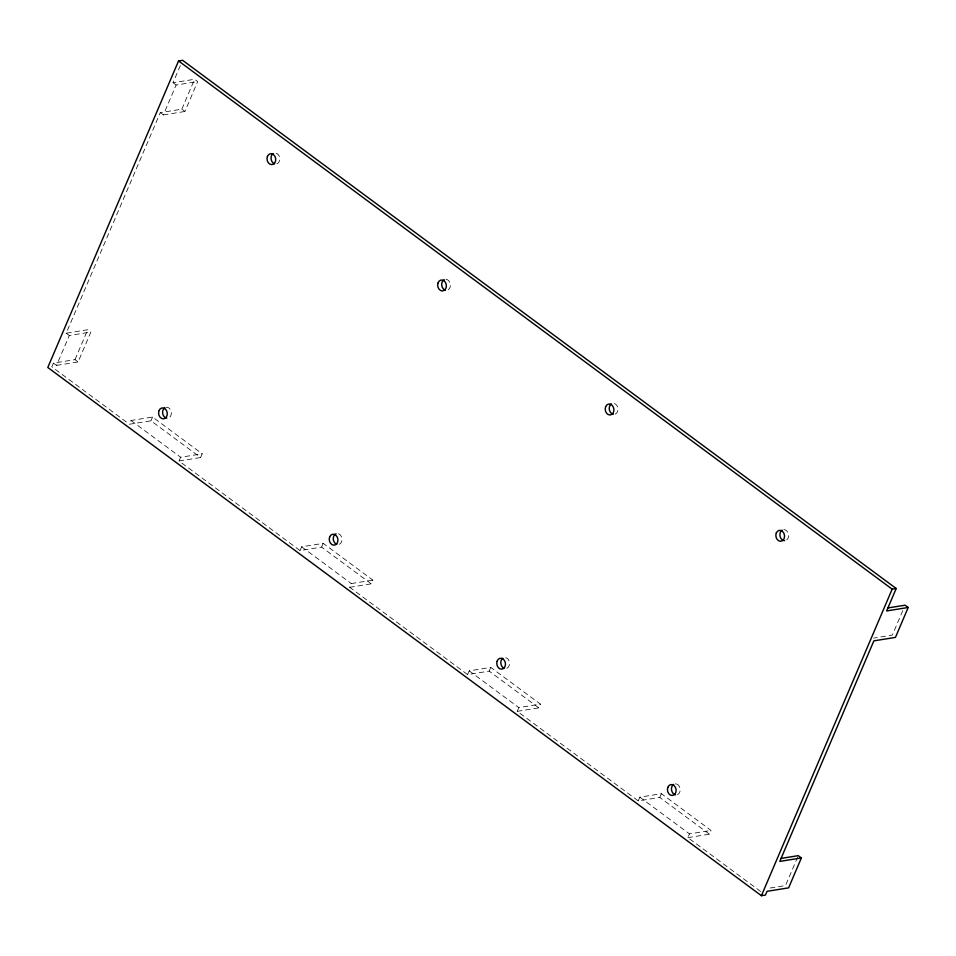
<?xml version="1.0" encoding="UTF-8"?>
<svg xmlns="http://www.w3.org/2000/svg" width="956" height="956" viewBox="0 0 956 956"><rect width="100%" height="100%" fill="white"/><g stroke="black" fill="none" stroke-linecap="round" stroke-linejoin="round"><path stroke-width="0.72" stroke-dasharray="4.78 3.58" d="M180.337 65.582L173.024 82.73L194.594 79.276L197.689 81.571L184.938 111.47L181.831 109.175L160.273 112.629L66.191 333.19L87.761 329.736L90.868 332.031L78.105 361.942L74.998 359.635L53.44 363.101L51.839 366.841L129.407 424.249L150.976 420.795L200.617 457.542L202.218 453.801L152.566 417.055L131.008 420.509L129.407 424.249M53.44 363.101L56.535 365.395L69.298 335.484L90.868 332.031M160.273 112.629L163.368 114.935L176.131 85.024L197.689 81.571M74.998 359.635L87.761 329.736M181.831 109.175L194.594 79.276M150.976 420.795L152.566 417.055M300.053 550.56L301.654 546.82L323.212 543.366L372.852 580.113L371.263 583.853L321.622 547.107L300.053 550.56L179.047 460.995L180.648 457.255L202.218 453.801M321.622 547.107L323.212 543.366M467.604 674.577L469.193 670.837L490.763 667.384L540.403 704.13L538.802 707.87L489.161 671.124L467.604 674.577L349.693 587.307L351.294 583.566L372.852 580.113M489.161 671.124L490.763 667.384M638.238 800.889L639.839 797.161L661.409 793.695L711.049 830.441L709.448 834.182L659.807 797.435L638.238 800.889L517.244 711.324L518.833 707.583L540.403 704.13M659.807 797.435L661.409 793.695M760.677 891.518L687.89 837.635L689.479 833.895L711.049 830.441M797.686 857.018L785.509 885.567L766.82 888.554M902.775 610.633L892.342 635.095L873.653 638.094M163.368 114.935L184.938 111.47M56.535 365.395L78.105 361.942M179.047 460.995L200.617 457.542M349.693 587.307L371.263 583.853M517.244 711.324L538.802 707.87M687.89 837.635L709.448 834.182M173.024 82.73L176.131 85.024M66.191 333.19L69.298 335.484M131.008 420.509L180.648 457.255M301.654 546.82L351.294 583.566M469.193 670.837L518.833 707.583M639.839 797.161L689.479 833.895M276.236 153.223A5.509 4.326 80.9 0 1 279.773 159.186A5.509 4.326 80.9 0 1 275.83 164.002M165.95 407.304A5.509 4.326 80.9 0 1 171.136 411.439A5.509 4.326 80.9 0 1 168.614 417.951M675.402 783.872A5.509 4.326 80.9 0 1 676.023 783.92M676.645 784.063A5.509 4.326 80.9 0 1 680.158 789.25A5.509 4.326 80.9 0 1 677.446 794.591M783.92 529.672A5.509 4.326 80.9 0 1 788.425 534.01A5.509 4.326 80.9 0 1 786.346 540.152M614.481 403.575A5.509 4.326 80.9 0 1 617.946 408.81A5.509 4.326 80.9 0 1 615.174 414.091M446.046 279.355A5.509 4.326 80.9 0 1 450.312 284.051A5.509 4.326 80.9 0 1 447.886 289.967M505.748 657.68A5.509 4.326 80.9 0 1 509.524 663.01A5.509 4.326 80.9 0 1 506.453 668.399M338.448 533.735A5.509 4.326 80.9 0 1 341.973 538.921A5.509 4.326 80.9 0 1 339.26 544.263"/><path stroke-width="1.43" d="M801.367 857.95L779.797 861.404L873.88 640.855L895.449 637.389L908.2 607.49L886.63 610.944L896.202 588.514L182.596 60.3L178.545 60.945L47.8 367.486L761.406 895.7L765.457 895.055L767.047 891.315L788.616 887.861L801.367 857.95L798.26 855.656L781.016 858.416M761.406 895.7L892.163 589.159L896.202 588.514M887.849 607.956L905.093 605.196L908.2 607.49M178.545 60.945L892.163 589.159M274.599 163.811A5.509 4.326 80.9 0 1 271.11 159.019A5.509 4.326 80.9 0 1 273.225 153.569M166.786 418.166A5.509 4.326 80.9 0 1 162.747 413.613A5.509 4.326 80.9 0 1 164.802 407.782M784.565 540.642A5.509 4.326 80.9 0 1 780.072 536.316A5.509 4.326 80.9 0 1 782.151 530.162M613.346 414.283A5.509 4.326 80.9 0 1 609.354 409.67A5.509 4.326 80.9 0 1 611.47 403.874M675.617 794.806A5.509 4.326 80.9 0 1 671.59 790.254A5.509 4.326 80.9 0 1 673.633 784.422M445.448 290.182A5.509 4.326 80.9 0 1 441.744 285.211A5.509 4.326 80.9 0 1 444.229 279.69M503.991 668.196A5.509 4.326 80.9 0 1 500.86 663.476A5.509 4.326 80.9 0 1 502.772 658.254M336.811 544.322A5.509 4.326 80.9 0 1 333.297 539.136A5.509 4.326 80.9 0 1 336.01 533.807M667.814 787.362A5.509 4.326 80.9 0 0 672.199 795.488A5.509 4.326 80.9 0 0 675.33 787.17A5.509 4.326 80.9 0 0 667.814 787.362M158.971 410.721A5.509 4.326 80.9 0 0 163.368 418.848A5.509 4.326 80.9 0 0 166.487 410.53A5.509 4.326 80.9 0 0 158.971 410.721M267.405 156.521A5.509 4.326 80.9 0 0 271.791 164.647A5.509 4.326 80.9 0 0 274.922 156.33A5.509 4.326 80.9 0 0 267.405 156.521M776.272 533.054A5.509 4.326 80.9 0 0 780.526 541.287A5.509 4.326 80.9 0 0 783.812 533.078A5.509 4.326 80.9 0 0 776.272 533.054M437.968 283.072A5.509 4.326 80.9 0 0 442.652 290.947A5.509 4.326 80.9 0 0 445.436 282.414A5.509 4.326 80.9 0 0 437.968 283.072M605.614 406.79A5.509 4.326 80.9 0 0 609.928 414.976A5.509 4.326 80.9 0 0 613.143 406.718A5.509 4.326 80.9 0 0 605.614 406.79M497.06 661.325A5.509 4.326 80.9 0 0 501.804 669.164A5.509 4.326 80.9 0 0 504.529 660.596A5.509 4.326 80.9 0 0 497.06 661.325M329.617 537.033A5.509 4.326 80.9 0 0 334.014 545.159A5.509 4.326 80.9 0 0 337.133 536.842A5.509 4.326 80.9 0 0 329.617 537.033"/></g></svg>
